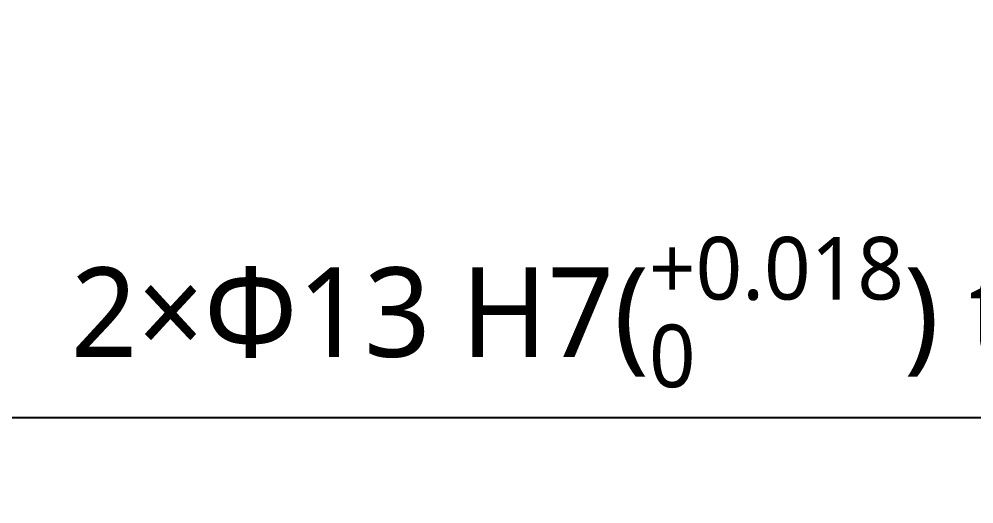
# Model space of a CAD drawing. Header units: millimetres. Extents: x 5828 to 6704, y 123 to 421.
# Drawn here: x 6397.15 to 6419.58, y 300.82 to 312.19 of the extents above; entities that cross this region are included whole.
import ezdxf
from ezdxf import colors
from ezdxf.entities.mleader import LeaderData, LeaderLine
from ezdxf.math import Vec2, Vec3

# ---------------------------------------------------------------- set-up
doc = ezdxf.new("R2010")
doc.units = ezdxf.units.MM
doc.layers.add('外形图', color=7, linetype='Continuous')
doc.styles.add('微软雅黑', font='msyh.ttc', dxfattribs={"height": 2.1})

msp = doc.modelspace()

# ---------------------------------------------------------------- leaders
at = {"layer": '外形图'}
ml = msp.add_multileader_mtext('Standard', dxfattribs=at)
ml.set_content('\\A1;2×{\\C256;Φ}13 H7({\\H0.7x;\\S+0.018^ 0;}) trough   ', style='微软雅黑')
ml.set_leader_properties()
ml.build(insert=Vec2(0, 0))
ml.multileader.update_dxf_attribs({"text_left_attachment_type": 5, "text_right_attachment_type": 5, "dogleg_length": 1.6667, "arrow_head_size": 1.7})
ctx = ml.context
ctx.base_point, ctx.char_height, ctx.arrow_head_size, ctx.landing_gap_size, ctx.plane_origin = Vec3(6396.4703, 302.839), 2.1, 1.7, 0.4167, Vec3(6505.673, 323.8789)
ctx.left_attachment, ctx.right_attachment, ctx.text_align_type = 5, 5, 2
notes = []
notes.append((ctx, [(0, (1, 1, 0), (6430.3873, 302.839), (-1, 0), 1.6667, [(0, [(6435.9551, 312.191)], 0, [])])]))
ctx.mtext.insert, ctx.mtext.width, ctx.mtext.alignment, ctx.mtext.flow_direction = Vec3(6428.304, 307.0816), 33.362532, 3, 5
for ctx, leaders in notes:
    for number, flags, end, landing, length, lines in leaders:
        leader = LeaderData()
        leader.index, (leader.has_last_leader_line, leader.has_dogleg_vector, leader.attachment_direction) = number, flags
        leader.last_leader_point, leader.dogleg_vector, leader.dogleg_length = Vec3(end), Vec3(landing), length
        for number, points, colour, breaks in lines:
            line = LeaderLine()
            line.index, line.vertices, line.color, line.breaks = number, Vec3.list(points), colors.encode_raw_color(colour), breaks
            leader.lines.append(line)
        ctx.leaders.append(leader)

doc.saveas('drawing.dxf')
